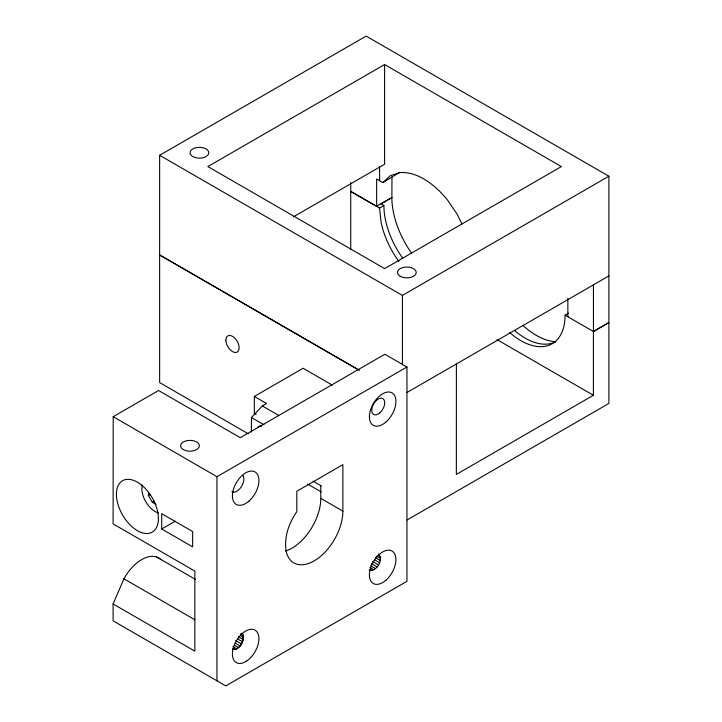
<?xml version="1.0" encoding="UTF-8"?>
<svg xmlns="http://www.w3.org/2000/svg" width="722" height="722" viewBox="0 0 722 722"><rect width="100%" height="100%" fill="white"/><g stroke="black" fill="none" stroke-linecap="round" stroke-linejoin="round"><path stroke-width="1.08" d="M113.101 603.962L113.101 620.839L225.787 685.9L406.955 581.3L406.955 367.002L384.853 354.24L240.3 437.703L158.56 390.503L113.192 416.693L113.101 523.892L194.85 571.093L194.85 651.163L113.101 603.962L123.931 578.809A34.124 19.702 -60 0 1 161.051 559.703M155.997 504.407L152.333 502.286L148.452 495.563L148.452 492.395M407.109 519.948L608.899 403.427L608.89 176.222L366.153 36.1L159.634 155.293L159.634 382.579L248.296 433.805M161.71 529L161.71 513.694L192.639 531.545L192.639 546.852L161.71 529L175.293 521.158M251.409 432.108L251.409 417.515L262.357 405.972L266.598 403.526L254.325 396.441L254.325 413.029L255.047 414.618M285.533 551.03A40.622 23.447 -60 0 0 320.785 498.388L320.785 485.626M342.878 511.14L342.887 464.661L296.823 491.24L296.823 511.645C288.701 523.297 283.556 538.071 286.417 552.321A40.622 23.447 -60 0 0 317.906 558.44A40.622 23.447 -60 0 0 342.878 511.14L320.785 498.388M350.73 249.577L350.739 182.513M399.022 261.599A62.489 36.082 60 0 1 381.045 222.114L379.564 208.053L350.739 191.42L376.658 206.311L376.658 179.029L382.85 182.603L399.708 172.341M384.609 64.547L207.864 166.565L384.609 268.611L561.355 166.583L384.609 64.547L384.6 164.237L293.285 216.916M391.992 176.728L391.865 198.947A66.866 38.609 60 0 0 411.441 252.926M402.407 364.827L402.416 295.406L608.89 176.222M456.385 363.951L456.349 474.426L593.403 395.277L593.394 331.515L608.808 322.626L593.448 331.533L565.082 315.171A62.489 36.082 60 0 1 509.461 332.337M593.448 331.533L593.457 284.856L608.89 275.876M369.123 570.281C376.64 572.086 383.824 559.658 378.499 554.045M242.24 633.907L243.251 635.586C244.009 641.65 239.415 650.233 232.547 649.412C239.677 650.396 245.227 640.405 242.619 634.16L241.572 633.203M142.279 484.868L141.828 488.568A18.745 10.821 60 0 0 158.515 512.99M382.85 182.603L390.358 175.636L400.15 172.612A66.839 38.582 60 0 1 447.396 199.904L457.188 214.226L461.881 224M257.601 427.469L258.656 426.485A9.377 5.415 60 0 1 261.626 426.224M379.564 208.053L383.896 205.526A62.489 36.082 60 0 0 402.75 258.214M376.658 206.311L391.992 197.467L380.963 203.83L383.896 205.526M254.325 396.441L303.114 368.274L332.31 385.133M148.452 495.563L150.402 494.444M152.333 502.286L154.264 501.176M216.943 680.792L216.943 476.701L406.955 367.002M407.091 392.425L593.457 284.856M565.082 315.171L568.575 313.158M497.07 339.656L593.403 395.277M159.634 155.293L402.416 295.406M359.511 370.305L159.625 254.947L358.41 369.881M262.357 405.972L278.764 415.448M254.325 413.029L256.211 414.112M251.409 417.515L263.936 424.744M313.077 481.177L321.236 485.888M307.635 484.065L321.254 491.926M378.274 555.371L380.214 556.491M376.559 556.102L380.44 558.341M375.368 557.655L380.214 560.452M374.7 559.884L379.546 562.682M372.678 561.517L378.499 564.875M371.307 563.521L377.128 566.878M370.675 565.768L375.521 568.566M369.935 567.582L373.806 569.82M370.151 569.432L372.092 570.551M156.575 556.969L195.5 579.441M240.336 633.907L243.251 635.586M240.543 635.739L243.449 637.418M238.332 636.714L243.179 639.511M237.637 638.925L242.484 641.723M235.634 640.558L241.446 643.916M123.931 578.809L194.967 619.828M235.201 643.094L240.038 645.892M234.578 645.342L238.459 647.58M232.872 646.587L236.744 648.816M233.107 648.437L235.038 649.556M113.192 416.693L216.943 476.701M379.573 166.737L379.61 180.726M567.853 298.186L567.853 316.75M242.953 475.464A10 5.776 -60 0 1 241.139 487.07A10 5.776 -60 0 1 231.834 491.736M555.588 341.759A62.489 36.082 60 0 1 514.678 330.568M555.741 341.75A66.866 38.609 60 0 1 522.755 325.243M183.37 449.625A9.377 5.415 0 0 0 199.046 447.198A9.377 5.415 0 0 0 187.567 440.564A9.377 5.415 0 0 0 183.37 449.625M385.611 422.307A18.745 10.821 -60 0 0 392.362 393.066A18.745 10.821 -60 0 0 369.98 411.91A18.745 10.821 -60 0 0 385.611 422.307M379.673 413.002A9.16 5.289 -60 0 0 382.976 398.706A9.16 5.289 -60 0 0 372.038 407.921A9.16 5.289 -60 0 0 379.673 413.002M386.08 580.073A18.745 10.821 -60 0 0 392.019 551.03A18.745 10.821 -60 0 0 369.844 570.696A18.745 10.821 -60 0 0 386.08 580.073M246.599 661.081A18.745 10.821 -60 0 0 256.653 631.443A18.745 10.821 -60 0 0 233.748 646.533A18.745 10.821 -60 0 0 246.599 661.081M116.413 494.308A29.683 17.138 60 0 0 147.902 533.468A29.683 17.138 60 0 0 147.902 491.492A29.683 17.138 60 0 0 116.413 494.308M249.099 500.987A18.745 10.821 -60 0 0 255.047 471.944A18.745 10.821 -60 0 0 232.863 491.61A18.745 10.821 -60 0 0 249.099 500.987M400.205 276.273A9.377 5.415 0 0 0 415.89 273.855A9.377 5.415 0 0 0 404.41 267.221A9.377 5.415 0 0 0 400.205 276.273M192.783 156.575A9.377 5.415 0 0 0 208.459 154.147A9.377 5.415 0 0 0 196.98 147.523A9.377 5.415 0 0 0 192.783 156.575M225.887 340.152A9.377 5.415 60 0 0 235.823 352.517A9.377 5.415 60 0 0 235.823 339.259A9.377 5.415 60 0 0 225.887 340.152"/></g></svg>
